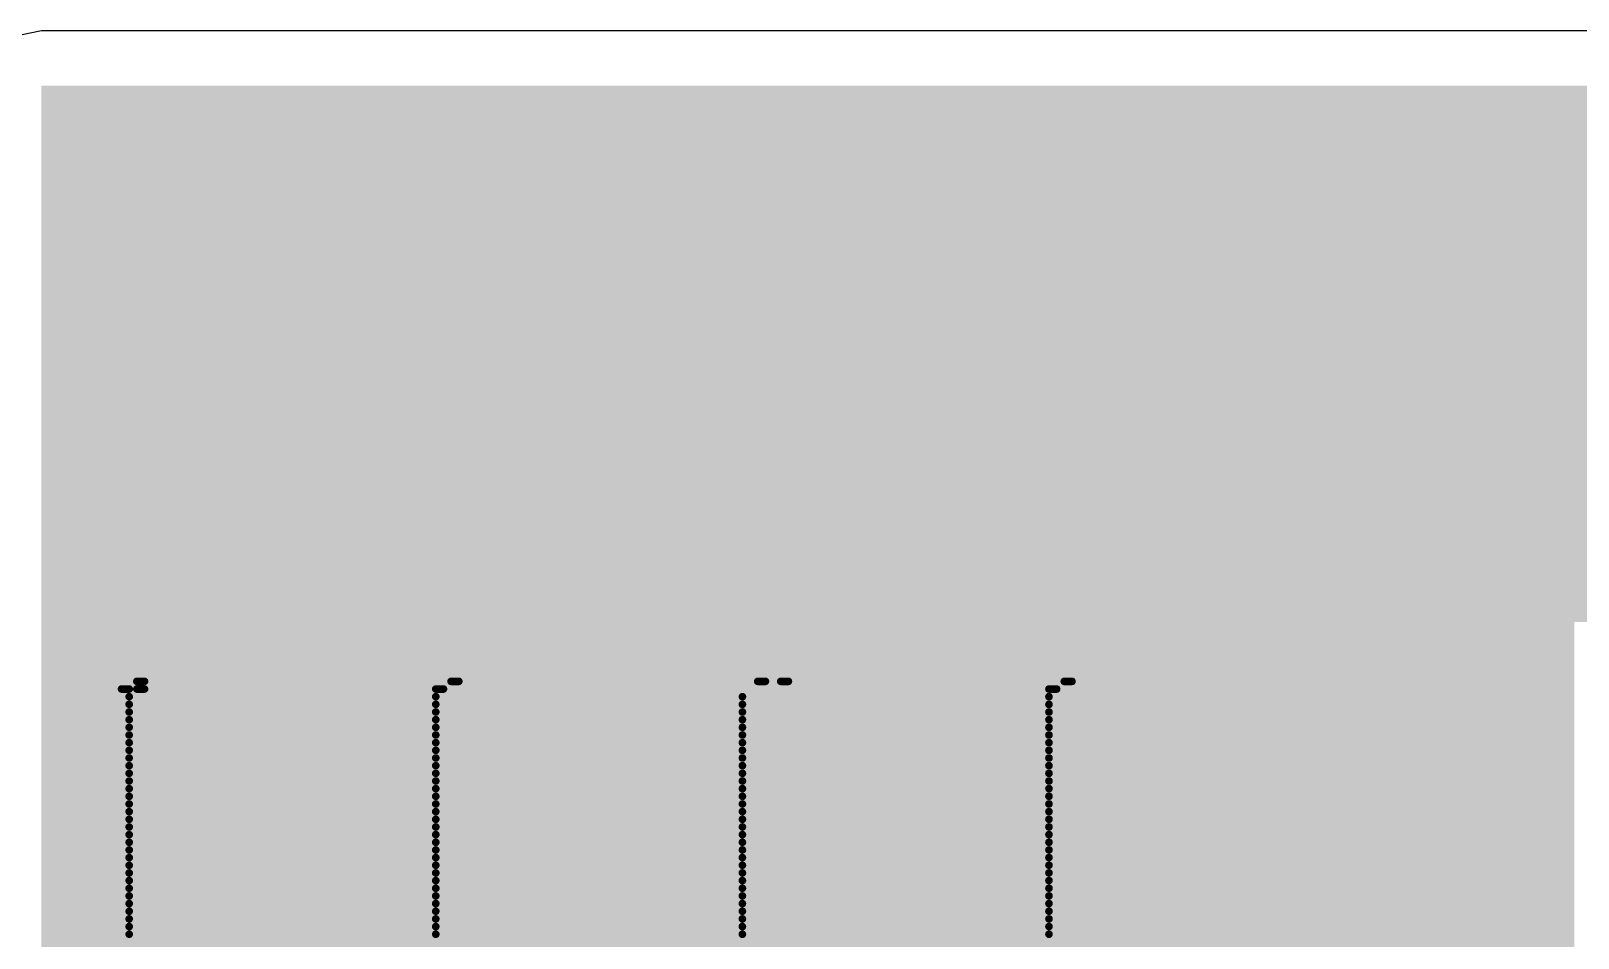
# Model space of a CAD drawing. Header units: inches. Extents: x -5 to 433, y -20 to 71.
# Drawn here: x 8.86 to 13.98, y 54.38 to 57.38 of the extents above; entities that cross this region are included whole.
import ezdxf

# ---------------------------------------------------------------- set-up
doc = ezdxf.new("R2010")
doc.units = ezdxf.units.IN
doc.layers.add('Bottom Overlay', color=54, linetype='Continuous')
doc.layers.add('Top Layer', color=1, linetype='Continuous')

msp = doc.modelspace()

# ---------------------------------------------------------------- hatches: boundary and pattern name
at = {"layer": 'Top Layer'}
for points in [[(8.89, 55.4228), (74.3966, 55.4228), (74.3966, 57.2008), (8.89, 57.2008)], [(8.89, -10.9982), (13.97, -10.9982), (13.97, 57.1754), (8.89, 57.1754)]]:
    msp.add_hatch(color=1, dxfattribs=at).paths.add_polyline_path(points)

# ---------------------------------------------------------------- linework, layer by layer
at = {"layer": 'Bottom Overlay'}
for points in [[(9.2062, 55.226, 0.0254, 0.0254, 0), (9.2316, 55.226, 0.0254, 0.0254, 0)], [(10.2476, 55.226, 0.0254, 0.0254, 0), (10.273, 55.226, 0.0254, 0.0254, 0)], [(11.2636, 55.226, 0.0254, 0.0254, 0), (11.289, 55.226, 0.0254, 0.0254, 0)], [(11.3398, 55.226, 0.0254, 0.0254, 0), (11.3652, 55.226, 0.0254, 0.0254, 0)], [(12.2796, 55.226, 0.0254, 0.0254, 0), (12.305, 55.226, 0.0254, 0.0254, 0)], [(9.1554, 55.2006, 0.0254, 0.0254, 0), (9.1808, 55.2006, 0.0254, 0.0254, 0)], [(9.1808, 55.1752, 0.0254, 0.0254, 0), (10.1968, 55.1752, 0.0254, 0.0254, 0)], [(9.2062, 55.2006, 0.0254, 0.0254, 0), (9.2316, 55.2006, 0.0254, 0.0254, 0)], [(10.1968, 55.2006, 0.0254, 0.0254, 0), (10.2222, 55.2006, 0.0254, 0.0254, 0)], [(11.2128, 55.1752, 0.0254, 0.0254, 0), (12.2288, 55.1752, 0.0254, 0.0254, 0)], [(12.2288, 55.2006, 0.0254, 0.0254, 0), (12.2542, 55.2006, 0.0254, 0.0254, 0)], [(9.1808, 55.1498, 0.0254, 0.0254, 0), (10.1968, 55.1498, 0.0254, 0.0254, 0)], [(9.1808, 55.1244, 0.0254, 0.0254, 0), (10.1968, 55.1244, 0.0254, 0.0254, 0)], [(11.2128, 55.1498, 0.0254, 0.0254, 0), (12.2288, 55.1498, 0.0254, 0.0254, 0)], [(11.2128, 55.1244, 0.0254, 0.0254, 0), (12.2288, 55.1244, 0.0254, 0.0254, 0)], [(9.1808, 55.099, 0.0254, 0.0254, 0), (10.1968, 55.099, 0.0254, 0.0254, 0)], [(9.1808, 55.0736, 0.0254, 0.0254, 0), (10.1968, 55.0736, 0.0254, 0.0254, 0)], [(11.2128, 55.099, 0.0254, 0.0254, 0), (12.2288, 55.099, 0.0254, 0.0254, 0)], [(11.2128, 55.0736, 0.0254, 0.0254, 0), (12.2288, 55.0736, 0.0254, 0.0254, 0)], [(9.1808, 55.0482, 0.0254, 0.0254, 0), (10.1968, 55.0482, 0.0254, 0.0254, 0)], [(9.1808, 55.0228, 0.0254, 0.0254, 0), (10.1968, 55.0228, 0.0254, 0.0254, 0)], [(11.2128, 55.0482, 0.0254, 0.0254, 0), (12.2288, 55.0482, 0.0254, 0.0254, 0)], [(11.2128, 55.0228, 0.0254, 0.0254, 0), (12.2288, 55.0228, 0.0254, 0.0254, 0)], [(9.1808, 54.9974, 0.0254, 0.0254, 0), (10.1968, 54.9974, 0.0254, 0.0254, 0)], [(9.1808, 54.972, 0.0254, 0.0254, 0), (10.1968, 54.972, 0.0254, 0.0254, 0)], [(9.1808, 54.9466, 0.0254, 0.0254, 0), (10.1968, 54.9466, 0.0254, 0.0254, 0)], [(11.2128, 54.9974, 0.0254, 0.0254, 0), (12.2288, 54.9974, 0.0254, 0.0254, 0)], [(11.2128, 54.972, 0.0254, 0.0254, 0), (12.2288, 54.972, 0.0254, 0.0254, 0)], [(11.2128, 54.9466, 0.0254, 0.0254, 0), (12.2288, 54.9466, 0.0254, 0.0254, 0)], [(9.1808, 54.9212, 0.0254, 0.0254, 0), (10.1968, 54.9212, 0.0254, 0.0254, 0)], [(9.1808, 54.8958, 0.0254, 0.0254, 0), (10.1968, 54.8958, 0.0254, 0.0254, 0)], [(11.2128, 54.9212, 0.0254, 0.0254, 0), (12.2288, 54.9212, 0.0254, 0.0254, 0)], [(11.2128, 54.8958, 0.0254, 0.0254, 0), (12.2288, 54.8958, 0.0254, 0.0254, 0)], [(9.1808, 54.8704, 0.0254, 0.0254, 0), (10.1968, 54.8704, 0.0254, 0.0254, 0)], [(9.1808, 54.845, 0.0254, 0.0254, 0), (10.1968, 54.845, 0.0254, 0.0254, 0)], [(11.2128, 54.8704, 0.0254, 0.0254, 0), (12.2288, 54.8704, 0.0254, 0.0254, 0)], [(11.2128, 54.845, 0.0254, 0.0254, 0), (12.2288, 54.845, 0.0254, 0.0254, 0)], [(9.1808, 54.8196, 0.0254, 0.0254, 0), (10.1968, 54.8196, 0.0254, 0.0254, 0)], [(9.1808, 54.7942, 0.0254, 0.0254, 0), (10.1968, 54.7942, 0.0254, 0.0254, 0)], [(11.2128, 54.8196, 0.0254, 0.0254, 0), (12.2288, 54.8196, 0.0254, 0.0254, 0)], [(11.2128, 54.7942, 0.0254, 0.0254, 0), (12.2288, 54.7942, 0.0254, 0.0254, 0)], [(9.1808, 54.7688, 0.0254, 0.0254, 0), (10.1968, 54.7688, 0.0254, 0.0254, 0)], [(9.1808, 54.7434, 0.0254, 0.0254, 0), (10.1968, 54.7434, 0.0254, 0.0254, 0)], [(11.2128, 54.7688, 0.0254, 0.0254, 0), (12.2288, 54.7688, 0.0254, 0.0254, 0)], [(11.2128, 54.7434, 0.0254, 0.0254, 0), (12.2288, 54.7434, 0.0254, 0.0254, 0)], [(9.1808, 54.718, 0.0254, 0.0254, 0), (10.1968, 54.718, 0.0254, 0.0254, 0)], [(9.1808, 54.6926, 0.0254, 0.0254, 0), (10.1968, 54.6926, 0.0254, 0.0254, 0)], [(11.2128, 54.718, 0.0254, 0.0254, 0), (12.2288, 54.718, 0.0254, 0.0254, 0)], [(11.2128, 54.6926, 0.0254, 0.0254, 0), (12.2288, 54.6926, 0.0254, 0.0254, 0)], [(9.1808, 54.6672, 0.0254, 0.0254, 0), (10.1968, 54.6672, 0.0254, 0.0254, 0)], [(9.1808, 54.6418, 0.0254, 0.0254, 0), (10.1968, 54.6418, 0.0254, 0.0254, 0)], [(11.2128, 54.6672, 0.0254, 0.0254, 0), (12.2288, 54.6672, 0.0254, 0.0254, 0)], [(11.2128, 54.6418, 0.0254, 0.0254, 0), (12.2288, 54.6418, 0.0254, 0.0254, 0)], [(9.1808, 54.6164, 0.0254, 0.0254, 0), (10.1968, 54.6164, 0.0254, 0.0254, 0)], [(9.1808, 54.591, 0.0254, 0.0254, 0), (10.1968, 54.591, 0.0254, 0.0254, 0)], [(11.2128, 54.6164, 0.0254, 0.0254, 0), (12.2288, 54.6164, 0.0254, 0.0254, 0)], [(11.2128, 54.591, 0.0254, 0.0254, 0), (12.2288, 54.591, 0.0254, 0.0254, 0)], [(9.1808, 54.5656, 0.0254, 0.0254, 0), (10.1968, 54.5656, 0.0254, 0.0254, 0)], [(9.1808, 54.5402, 0.0254, 0.0254, 0), (10.1968, 54.5402, 0.0254, 0.0254, 0)], [(11.2128, 54.5656, 0.0254, 0.0254, 0), (12.2288, 54.5656, 0.0254, 0.0254, 0)], [(11.2128, 54.5402, 0.0254, 0.0254, 0), (12.2288, 54.5402, 0.0254, 0.0254, 0)], [(9.1808, 54.5148, 0.0254, 0.0254, 0), (10.1968, 54.5148, 0.0254, 0.0254, 0)], [(9.1808, 54.4894, 0.0254, 0.0254, 0), (10.1968, 54.4894, 0.0254, 0.0254, 0)], [(11.2128, 54.5148, 0.0254, 0.0254, 0), (12.2288, 54.5148, 0.0254, 0.0254, 0)], [(11.2128, 54.4894, 0.0254, 0.0254, 0), (12.2288, 54.4894, 0.0254, 0.0254, 0)], [(9.1808, 54.464, 0.0254, 0.0254, 0), (10.1968, 54.464, 0.0254, 0.0254, 0)], [(9.1808, 54.4386, 0.0254, 0.0254, 0), (10.1968, 54.4386, 0.0254, 0.0254, 0)], [(11.2128, 54.464, 0.0254, 0.0254, 0), (12.2288, 54.464, 0.0254, 0.0254, 0)], [(11.2128, 54.4386, 0.0254, 0.0254, 0), (12.2288, 54.4386, 0.0254, 0.0254, 0)], [(9.1808, 54.4132, 0.0254, 0.0254, 0), (10.1968, 54.4132, 0.0254, 0.0254, 0)], [(9.1808, 54.3878, 0.0254, 0.0254, 0), (10.1968, 54.3878, 0.0254, 0.0254, 0)], [(11.2128, 54.4132, 0.0254, 0.0254, 0), (12.2288, 54.4132, 0.0254, 0.0254, 0)], [(11.2128, 54.3878, 0.0254, 0.0254, 0), (12.2288, 54.3878, 0.0254, 0.0254, 0)]]:
    msp.add_lwpolyline(points, format="xyseb", dxfattribs=at)
for points in [[(9.1999, 55.226, 0.0127, 0.0127, 1), (9.2126, 55.226, 0.0127, 0.0127, 1)], [(9.2253, 55.226, 0.0127, 0.0127, 1), (9.238, 55.226, 0.0127, 0.0127, 1)], [(10.2413, 55.226, 0.0127, 0.0127, 1), (10.254, 55.226, 0.0127, 0.0127, 1)], [(10.2667, 55.226, 0.0127, 0.0127, 1), (10.2794, 55.226, 0.0127, 0.0127, 1)], [(11.2573, 55.226, 0.0127, 0.0127, 1), (11.27, 55.226, 0.0127, 0.0127, 1)], [(11.2827, 55.226, 0.0127, 0.0127, 1), (11.2954, 55.226, 0.0127, 0.0127, 1)], [(11.3335, 55.226, 0.0127, 0.0127, 1), (11.3462, 55.226, 0.0127, 0.0127, 1)], [(11.3589, 55.226, 0.0127, 0.0127, 1), (11.3716, 55.226, 0.0127, 0.0127, 1)], [(12.2733, 55.226, 0.0127, 0.0127, 1), (12.286, 55.226, 0.0127, 0.0127, 1)], [(12.2987, 55.226, 0.0127, 0.0127, 1), (12.3114, 55.226, 0.0127, 0.0127, 1)], [(9.1491, 55.2006, 0.0127, 0.0127, 1), (9.1618, 55.2006, 0.0127, 0.0127, 1)], [(9.1745, 55.2006, 0.0127, 0.0127, 1), (9.1872, 55.2006, 0.0127, 0.0127, 1)], [(9.1745, 55.1752, 0.0127, 0.0127, 1), (9.1872, 55.1752, 0.0127, 0.0127, 1)], [(9.1999, 55.2006, 0.0127, 0.0127, 1), (9.2126, 55.2006, 0.0127, 0.0127, 1)], [(9.2253, 55.2006, 0.0127, 0.0127, 1), (9.238, 55.2006, 0.0127, 0.0127, 1)], [(10.1905, 55.2006, 0.0127, 0.0127, 1), (10.2032, 55.2006, 0.0127, 0.0127, 1)], [(10.1905, 55.1752, 0.0127, 0.0127, 1), (10.2032, 55.1752, 0.0127, 0.0127, 1)], [(10.2159, 55.2006, 0.0127, 0.0127, 1), (10.2286, 55.2006, 0.0127, 0.0127, 1)], [(11.2065, 55.1752, 0.0127, 0.0127, 1), (11.2192, 55.1752, 0.0127, 0.0127, 1)], [(12.2225, 55.2006, 0.0127, 0.0127, 1), (12.2352, 55.2006, 0.0127, 0.0127, 1)], [(12.2225, 55.1752, 0.0127, 0.0127, 1), (12.2352, 55.1752, 0.0127, 0.0127, 1)], [(12.2479, 55.2006, 0.0127, 0.0127, 1), (12.2606, 55.2006, 0.0127, 0.0127, 1)], [(9.1745, 55.1498, 0.0127, 0.0127, 1), (9.1872, 55.1498, 0.0127, 0.0127, 1)], [(9.1745, 55.1244, 0.0127, 0.0127, 1), (9.1872, 55.1244, 0.0127, 0.0127, 1)], [(10.1905, 55.1498, 0.0127, 0.0127, 1), (10.2032, 55.1498, 0.0127, 0.0127, 1)], [(10.1905, 55.1244, 0.0127, 0.0127, 1), (10.2032, 55.1244, 0.0127, 0.0127, 1)], [(11.2065, 55.1498, 0.0127, 0.0127, 1), (11.2192, 55.1498, 0.0127, 0.0127, 1)], [(11.2065, 55.1244, 0.0127, 0.0127, 1), (11.2192, 55.1244, 0.0127, 0.0127, 1)], [(12.2225, 55.1498, 0.0127, 0.0127, 1), (12.2352, 55.1498, 0.0127, 0.0127, 1)], [(12.2225, 55.1244, 0.0127, 0.0127, 1), (12.2352, 55.1244, 0.0127, 0.0127, 1)], [(9.1745, 55.099, 0.0127, 0.0127, 1), (9.1872, 55.099, 0.0127, 0.0127, 1)], [(9.1745, 55.0736, 0.0127, 0.0127, 1), (9.1872, 55.0736, 0.0127, 0.0127, 1)], [(10.1905, 55.099, 0.0127, 0.0127, 1), (10.2032, 55.099, 0.0127, 0.0127, 1)], [(10.1905, 55.0736, 0.0127, 0.0127, 1), (10.2032, 55.0736, 0.0127, 0.0127, 1)], [(11.2065, 55.099, 0.0127, 0.0127, 1), (11.2192, 55.099, 0.0127, 0.0127, 1)], [(11.2065, 55.0736, 0.0127, 0.0127, 1), (11.2192, 55.0736, 0.0127, 0.0127, 1)], [(12.2225, 55.099, 0.0127, 0.0127, 1), (12.2352, 55.099, 0.0127, 0.0127, 1)], [(12.2225, 55.0736, 0.0127, 0.0127, 1), (12.2352, 55.0736, 0.0127, 0.0127, 1)], [(9.1745, 55.0482, 0.0127, 0.0127, 1), (9.1872, 55.0482, 0.0127, 0.0127, 1)], [(9.1745, 55.0228, 0.0127, 0.0127, 1), (9.1872, 55.0228, 0.0127, 0.0127, 1)], [(10.1905, 55.0482, 0.0127, 0.0127, 1), (10.2032, 55.0482, 0.0127, 0.0127, 1)], [(10.1905, 55.0228, 0.0127, 0.0127, 1), (10.2032, 55.0228, 0.0127, 0.0127, 1)], [(11.2065, 55.0482, 0.0127, 0.0127, 1), (11.2192, 55.0482, 0.0127, 0.0127, 1)], [(11.2065, 55.0228, 0.0127, 0.0127, 1), (11.2192, 55.0228, 0.0127, 0.0127, 1)], [(12.2225, 55.0482, 0.0127, 0.0127, 1), (12.2352, 55.0482, 0.0127, 0.0127, 1)], [(12.2225, 55.0228, 0.0127, 0.0127, 1), (12.2352, 55.0228, 0.0127, 0.0127, 1)], [(9.1745, 54.9974, 0.0127, 0.0127, 1), (9.1872, 54.9974, 0.0127, 0.0127, 1)], [(9.1745, 54.972, 0.0127, 0.0127, 1), (9.1872, 54.972, 0.0127, 0.0127, 1)], [(9.1745, 54.9466, 0.0127, 0.0127, 1), (9.1872, 54.9466, 0.0127, 0.0127, 1)], [(10.1905, 54.9974, 0.0127, 0.0127, 1), (10.2032, 54.9974, 0.0127, 0.0127, 1)], [(10.1905, 54.972, 0.0127, 0.0127, 1), (10.2032, 54.972, 0.0127, 0.0127, 1)], [(10.1905, 54.9466, 0.0127, 0.0127, 1), (10.2032, 54.9466, 0.0127, 0.0127, 1)], [(11.2065, 54.9974, 0.0127, 0.0127, 1), (11.2192, 54.9974, 0.0127, 0.0127, 1)], [(11.2065, 54.972, 0.0127, 0.0127, 1), (11.2192, 54.972, 0.0127, 0.0127, 1)], [(11.2065, 54.9466, 0.0127, 0.0127, 1), (11.2192, 54.9466, 0.0127, 0.0127, 1)], [(12.2225, 54.9974, 0.0127, 0.0127, 1), (12.2352, 54.9974, 0.0127, 0.0127, 1)], [(12.2225, 54.972, 0.0127, 0.0127, 1), (12.2352, 54.972, 0.0127, 0.0127, 1)], [(12.2225, 54.9466, 0.0127, 0.0127, 1), (12.2352, 54.9466, 0.0127, 0.0127, 1)], [(9.1745, 54.9212, 0.0127, 0.0127, 1), (9.1872, 54.9212, 0.0127, 0.0127, 1)], [(9.1745, 54.8958, 0.0127, 0.0127, 1), (9.1872, 54.8958, 0.0127, 0.0127, 1)], [(10.1905, 54.9212, 0.0127, 0.0127, 1), (10.2032, 54.9212, 0.0127, 0.0127, 1)], [(10.1905, 54.8958, 0.0127, 0.0127, 1), (10.2032, 54.8958, 0.0127, 0.0127, 1)], [(11.2065, 54.9212, 0.0127, 0.0127, 1), (11.2192, 54.9212, 0.0127, 0.0127, 1)], [(11.2065, 54.8958, 0.0127, 0.0127, 1), (11.2192, 54.8958, 0.0127, 0.0127, 1)], [(12.2225, 54.9212, 0.0127, 0.0127, 1), (12.2352, 54.9212, 0.0127, 0.0127, 1)], [(12.2225, 54.8958, 0.0127, 0.0127, 1), (12.2352, 54.8958, 0.0127, 0.0127, 1)], [(9.1745, 54.8704, 0.0127, 0.0127, 1), (9.1872, 54.8704, 0.0127, 0.0127, 1)], [(9.1745, 54.845, 0.0127, 0.0127, 1), (9.1872, 54.845, 0.0127, 0.0127, 1)], [(10.1905, 54.8704, 0.0127, 0.0127, 1), (10.2032, 54.8704, 0.0127, 0.0127, 1)], [(10.1905, 54.845, 0.0127, 0.0127, 1), (10.2032, 54.845, 0.0127, 0.0127, 1)], [(11.2065, 54.8704, 0.0127, 0.0127, 1), (11.2192, 54.8704, 0.0127, 0.0127, 1)], [(11.2065, 54.845, 0.0127, 0.0127, 1), (11.2192, 54.845, 0.0127, 0.0127, 1)], [(12.2225, 54.8704, 0.0127, 0.0127, 1), (12.2352, 54.8704, 0.0127, 0.0127, 1)], [(12.2225, 54.845, 0.0127, 0.0127, 1), (12.2352, 54.845, 0.0127, 0.0127, 1)], [(9.1745, 54.8196, 0.0127, 0.0127, 1), (9.1872, 54.8196, 0.0127, 0.0127, 1)], [(9.1745, 54.7942, 0.0127, 0.0127, 1), (9.1872, 54.7942, 0.0127, 0.0127, 1)], [(10.1905, 54.8196, 0.0127, 0.0127, 1), (10.2032, 54.8196, 0.0127, 0.0127, 1)], [(10.1905, 54.7942, 0.0127, 0.0127, 1), (10.2032, 54.7942, 0.0127, 0.0127, 1)], [(11.2065, 54.8196, 0.0127, 0.0127, 1), (11.2192, 54.8196, 0.0127, 0.0127, 1)], [(11.2065, 54.7942, 0.0127, 0.0127, 1), (11.2192, 54.7942, 0.0127, 0.0127, 1)], [(12.2225, 54.8196, 0.0127, 0.0127, 1), (12.2352, 54.8196, 0.0127, 0.0127, 1)], [(12.2225, 54.7942, 0.0127, 0.0127, 1), (12.2352, 54.7942, 0.0127, 0.0127, 1)], [(9.1745, 54.7688, 0.0127, 0.0127, 1), (9.1872, 54.7688, 0.0127, 0.0127, 1)], [(9.1745, 54.7434, 0.0127, 0.0127, 1), (9.1872, 54.7434, 0.0127, 0.0127, 1)], [(10.1905, 54.7688, 0.0127, 0.0127, 1), (10.2032, 54.7688, 0.0127, 0.0127, 1)], [(10.1905, 54.7434, 0.0127, 0.0127, 1), (10.2032, 54.7434, 0.0127, 0.0127, 1)], [(11.2065, 54.7688, 0.0127, 0.0127, 1), (11.2192, 54.7688, 0.0127, 0.0127, 1)], [(11.2065, 54.7434, 0.0127, 0.0127, 1), (11.2192, 54.7434, 0.0127, 0.0127, 1)], [(12.2225, 54.7688, 0.0127, 0.0127, 1), (12.2352, 54.7688, 0.0127, 0.0127, 1)], [(12.2225, 54.7434, 0.0127, 0.0127, 1), (12.2352, 54.7434, 0.0127, 0.0127, 1)], [(9.1745, 54.718, 0.0127, 0.0127, 1), (9.1872, 54.718, 0.0127, 0.0127, 1)], [(9.1745, 54.6926, 0.0127, 0.0127, 1), (9.1872, 54.6926, 0.0127, 0.0127, 1)], [(10.1905, 54.718, 0.0127, 0.0127, 1), (10.2032, 54.718, 0.0127, 0.0127, 1)], [(10.1905, 54.6926, 0.0127, 0.0127, 1), (10.2032, 54.6926, 0.0127, 0.0127, 1)], [(11.2065, 54.718, 0.0127, 0.0127, 1), (11.2192, 54.718, 0.0127, 0.0127, 1)], [(11.2065, 54.6926, 0.0127, 0.0127, 1), (11.2192, 54.6926, 0.0127, 0.0127, 1)], [(12.2225, 54.718, 0.0127, 0.0127, 1), (12.2352, 54.718, 0.0127, 0.0127, 1)], [(12.2225, 54.6926, 0.0127, 0.0127, 1), (12.2352, 54.6926, 0.0127, 0.0127, 1)], [(9.1745, 54.6672, 0.0127, 0.0127, 1), (9.1872, 54.6672, 0.0127, 0.0127, 1)], [(9.1745, 54.6418, 0.0127, 0.0127, 1), (9.1872, 54.6418, 0.0127, 0.0127, 1)], [(10.1905, 54.6672, 0.0127, 0.0127, 1), (10.2032, 54.6672, 0.0127, 0.0127, 1)], [(10.1905, 54.6418, 0.0127, 0.0127, 1), (10.2032, 54.6418, 0.0127, 0.0127, 1)], [(11.2065, 54.6672, 0.0127, 0.0127, 1), (11.2192, 54.6672, 0.0127, 0.0127, 1)], [(11.2065, 54.6418, 0.0127, 0.0127, 1), (11.2192, 54.6418, 0.0127, 0.0127, 1)], [(12.2225, 54.6672, 0.0127, 0.0127, 1), (12.2352, 54.6672, 0.0127, 0.0127, 1)], [(12.2225, 54.6418, 0.0127, 0.0127, 1), (12.2352, 54.6418, 0.0127, 0.0127, 1)], [(9.1745, 54.6164, 0.0127, 0.0127, 1), (9.1872, 54.6164, 0.0127, 0.0127, 1)], [(9.1745, 54.591, 0.0127, 0.0127, 1), (9.1872, 54.591, 0.0127, 0.0127, 1)], [(10.1905, 54.6164, 0.0127, 0.0127, 1), (10.2032, 54.6164, 0.0127, 0.0127, 1)], [(10.1905, 54.591, 0.0127, 0.0127, 1), (10.2032, 54.591, 0.0127, 0.0127, 1)], [(11.2065, 54.6164, 0.0127, 0.0127, 1), (11.2192, 54.6164, 0.0127, 0.0127, 1)], [(11.2065, 54.591, 0.0127, 0.0127, 1), (11.2192, 54.591, 0.0127, 0.0127, 1)], [(12.2225, 54.6164, 0.0127, 0.0127, 1), (12.2352, 54.6164, 0.0127, 0.0127, 1)], [(12.2225, 54.591, 0.0127, 0.0127, 1), (12.2352, 54.591, 0.0127, 0.0127, 1)], [(9.1745, 54.5656, 0.0127, 0.0127, 1), (9.1872, 54.5656, 0.0127, 0.0127, 1)], [(9.1745, 54.5402, 0.0127, 0.0127, 1), (9.1872, 54.5402, 0.0127, 0.0127, 1)], [(10.1905, 54.5656, 0.0127, 0.0127, 1), (10.2032, 54.5656, 0.0127, 0.0127, 1)], [(10.1905, 54.5402, 0.0127, 0.0127, 1), (10.2032, 54.5402, 0.0127, 0.0127, 1)], [(11.2065, 54.5656, 0.0127, 0.0127, 1), (11.2192, 54.5656, 0.0127, 0.0127, 1)], [(11.2065, 54.5402, 0.0127, 0.0127, 1), (11.2192, 54.5402, 0.0127, 0.0127, 1)], [(12.2225, 54.5656, 0.0127, 0.0127, 1), (12.2352, 54.5656, 0.0127, 0.0127, 1)], [(12.2225, 54.5402, 0.0127, 0.0127, 1), (12.2352, 54.5402, 0.0127, 0.0127, 1)], [(9.1745, 54.5148, 0.0127, 0.0127, 1), (9.1872, 54.5148, 0.0127, 0.0127, 1)], [(9.1745, 54.4894, 0.0127, 0.0127, 1), (9.1872, 54.4894, 0.0127, 0.0127, 1)], [(10.1905, 54.5148, 0.0127, 0.0127, 1), (10.2032, 54.5148, 0.0127, 0.0127, 1)], [(10.1905, 54.4894, 0.0127, 0.0127, 1), (10.2032, 54.4894, 0.0127, 0.0127, 1)], [(11.2065, 54.5148, 0.0127, 0.0127, 1), (11.2192, 54.5148, 0.0127, 0.0127, 1)], [(11.2065, 54.4894, 0.0127, 0.0127, 1), (11.2192, 54.4894, 0.0127, 0.0127, 1)], [(12.2225, 54.5148, 0.0127, 0.0127, 1), (12.2352, 54.5148, 0.0127, 0.0127, 1)], [(12.2225, 54.4894, 0.0127, 0.0127, 1), (12.2352, 54.4894, 0.0127, 0.0127, 1)], [(9.1745, 54.464, 0.0127, 0.0127, 1), (9.1872, 54.464, 0.0127, 0.0127, 1)], [(9.1745, 54.4386, 0.0127, 0.0127, 1), (9.1872, 54.4386, 0.0127, 0.0127, 1)], [(10.1905, 54.464, 0.0127, 0.0127, 1), (10.2032, 54.464, 0.0127, 0.0127, 1)], [(10.1905, 54.4386, 0.0127, 0.0127, 1), (10.2032, 54.4386, 0.0127, 0.0127, 1)], [(11.2065, 54.464, 0.0127, 0.0127, 1), (11.2192, 54.464, 0.0127, 0.0127, 1)], [(11.2065, 54.4386, 0.0127, 0.0127, 1), (11.2192, 54.4386, 0.0127, 0.0127, 1)], [(12.2225, 54.464, 0.0127, 0.0127, 1), (12.2352, 54.464, 0.0127, 0.0127, 1)], [(12.2225, 54.4386, 0.0127, 0.0127, 1), (12.2352, 54.4386, 0.0127, 0.0127, 1)], [(9.1745, 54.4132, 0.0127, 0.0127, 1), (9.1872, 54.4132, 0.0127, 0.0127, 1)], [(9.1745, 54.3878, 0.0127, 0.0127, 1), (9.1872, 54.3878, 0.0127, 0.0127, 1)], [(10.1905, 54.4132, 0.0127, 0.0127, 1), (10.2032, 54.4132, 0.0127, 0.0127, 1)], [(10.1905, 54.3878, 0.0127, 0.0127, 1), (10.2032, 54.3878, 0.0127, 0.0127, 1)], [(11.2065, 54.4132, 0.0127, 0.0127, 1), (11.2192, 54.4132, 0.0127, 0.0127, 1)], [(11.2065, 54.3878, 0.0127, 0.0127, 1), (11.2192, 54.3878, 0.0127, 0.0127, 1)], [(12.2225, 54.4132, 0.0127, 0.0127, 1), (12.2352, 54.4132, 0.0127, 0.0127, 1)], [(12.2225, 54.3878, 0.0127, 0.0127, 1), (12.2352, 54.3878, 0.0127, 0.0127, 1)]]:
    msp.add_lwpolyline(points, format="xyseb", close=True, dxfattribs=at)
at = {"layer": 'Top Layer'}
for p, q in [((8.89, 57.3821), (8.8206, 57.3683)), ((74.5236, 57.3821), (8.89, 57.3821))]:
    msp.add_line(p, q, dxfattribs=at)

doc.saveas('drawing.dxf')
